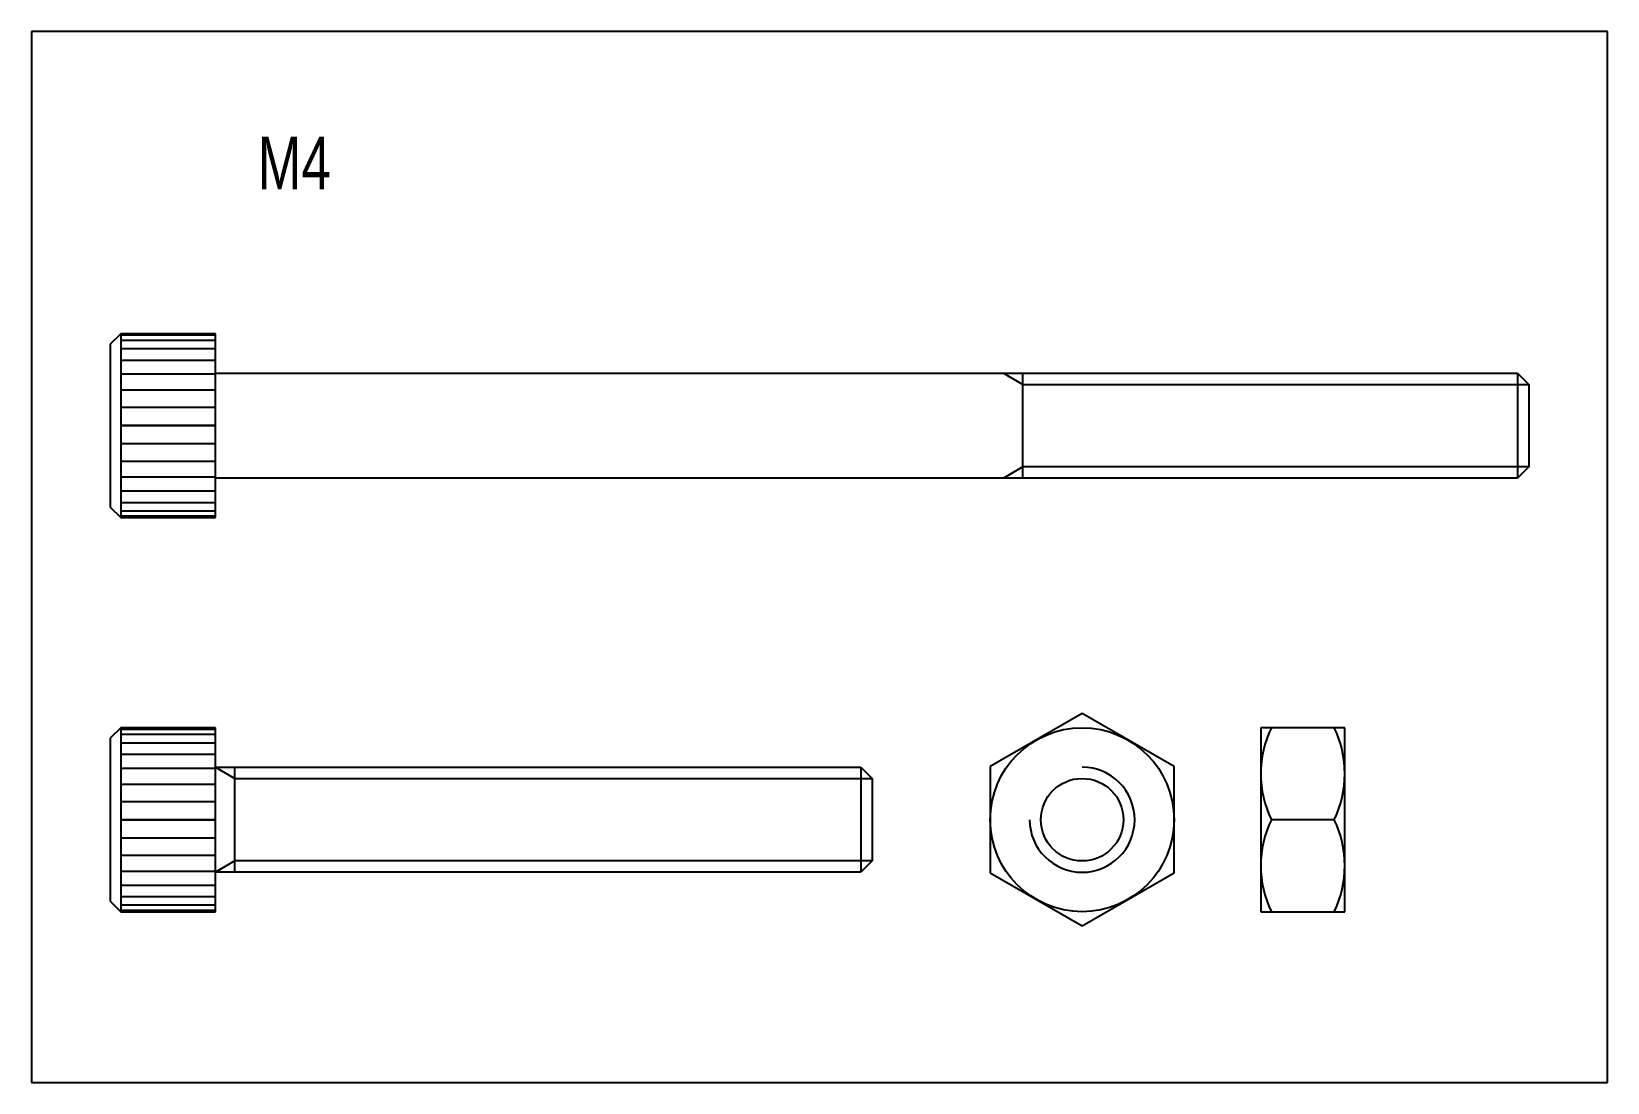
# Model space of a CAD drawing. Header units: millimetres. Extents: x 0 to 60, y 0 to 40.
import ezdxf

# ---------------------------------------------------------------- set-up
doc = ezdxf.new("R2010")
doc.units = ezdxf.units.MM
doc.layers.get('0').update_dxf_attribs({"linetype": 'CONTINUOUS', "lineweight": 25, "true_color": 0x000000})
doc.layers.add('NULL', color=4, linetype='CONTINUOUS', true_color=0x00ffff)
doc.styles.get("Standard").update_dxf_attribs({"font": 'txt', "width": 0.75})

# ---------------------------------------------------------------- blocks, each defined once
blk = doc.blocks.new('M4x50_DIN912_f-0')
at = {"layer": 'NULL', "color": 4, "linetype": 'CONTINUOUS', "true_color": 0x00ffff}
for p, q in [((-3.1, 4), (-3.5, 3.6)), ((-3.5, 3.6), (-3.5, 0)), ((3.1, 4), (-3.1, 4)), ((3.5, 3.6), (3.1, 4)), ((3.5, 0), (3.5, 3.6)), ((-3.5, 0), (3.5, 0)), ((-2, -49.5705), (-2, 0)), ((2, 0), (2, -49.5705)), ((-2, -30.743916), (2, -30.743916)), ((-1.5705, -50), (-2, -49.5705)), ((2, -49.5705), (-2, -49.5705)), ((2, -49.5705), (1.5705, -50)), ((1.5705, -50), (-1.5705, -50))]:
    blk.add_line(p, q, dxfattribs=at)
at = {"layer": 'NULL', "color": 2, "linetype": 'CONTINUOUS', "true_color": 0xffff00}
for p, q in [((3.5, 3.6), (-3.5, 3.6)), ((-3.437656, 3.6), (-3.437656, 0)), ((-3.241921, 3.6), (-3.241921, 0)), ((-2.920274, 3.6), (-2.920274, 0)), ((-2.485207, 3.6), (-2.485207, 0)), ((-1.953618, 3.6), (-1.953618, 0)), ((-1.346154, 3.6), (-1.346154, 0)), ((-0.686406, 3.6), (-0.686406, 0)), ((0, 0), (0, 3.6)), ((0, 3.6), (0, 0)), ((0.686406, 0), (0.686406, 3.6)), ((1.346154, 0), (1.346154, 3.6)), ((1.953618, 0), (1.953618, 3.6)), ((2.485207, 0), (2.485207, 3.6)), ((2.920274, 0), (2.920274, 3.6)), ((3.241921, 0), (3.241921, 3.6)), ((3.437656, 0), (3.437656, 3.6)), ((-1.5705, -30.743916), (-2, -30)), ((2, -30), (1.5705, -30.743916)), ((-1.5705, -50), (-1.5705, -30.743916)), ((1.5705, -30.743916), (1.5705, -50))]:
    blk.add_line(p, q, dxfattribs=at)
blk = doc.blocks.new('M4x25_DIN912_f-0')
at = {"layer": 'NULL', "color": 4, "linetype": 'CONTINUOUS', "true_color": 0x00ffff}
for p, q in [((-3.1, 4), (-3.5, 3.6)), ((-3.5, 3.6), (-3.5, 0)), ((3.1, 4), (-3.1, 4)), ((3.5, 3.6), (3.1, 4)), ((3.5, 0), (3.5, 3.6)), ((-3.5, 0), (3.5, 0)), ((-2, -24.5705), (-2, 0)), ((2, 0), (2, -24.5705)), ((-2, -0.743916), (2, -0.743916)), ((-1.5705, -25), (-2, -24.5705)), ((2, -24.5705), (-2, -24.5705)), ((2, -24.5705), (1.5705, -25)), ((1.5705, -25), (-1.5705, -25))]:
    blk.add_line(p, q, dxfattribs=at)
at = {"layer": 'NULL', "color": 2, "linetype": 'CONTINUOUS', "true_color": 0xffff00}
for p, q in [((3.5, 3.6), (-3.5, 3.6)), ((-3.437656, 3.6), (-3.437656, 0)), ((-3.241921, 3.6), (-3.241921, 0)), ((-2.920274, 3.6), (-2.920274, 0)), ((-2.485207, 3.6), (-2.485207, 0)), ((-1.953618, 3.6), (-1.953618, 0)), ((-1.346154, 3.6), (-1.346154, 0)), ((-0.686406, 3.6), (-0.686406, 0)), ((0, 0), (0, 3.6)), ((0, 3.6), (0, 0)), ((0.686406, 0), (0.686406, 3.6)), ((1.346154, 0), (1.346154, 3.6)), ((1.953618, 0), (1.953618, 3.6)), ((2.485207, 0), (2.485207, 3.6)), ((2.920274, 0), (2.920274, 3.6)), ((3.241921, 0), (3.241921, 3.6)), ((3.437656, 0), (3.437656, 3.6)), ((-1.5705, -0.743916), (-2, 0)), ((2, 0), (1.5705, -0.743916)), ((-1.5705, -25), (-1.5705, -0.743916)), ((1.5705, -0.743916), (1.5705, -25))]:
    blk.add_line(p, q, dxfattribs=at)
blk = doc.blocks.new('M4_DIN934_t-0')
at = {"layer": 'NULL', "color": 4, "linetype": 'CONTINUOUS', "true_color": 0x00ffff}
for p, q in [((-2.020726, 3.5), (-4.041452, 0)), ((2.020726, 3.5), (-2.020726, 3.5)), ((4.041452, 0), (2.020726, 3.5)), ((-4.041452, 0), (-2.020726, -3.5)), ((2.020726, -3.5), (4.041452, 0)), ((-2.020726, -3.5), (2.020726, -3.5))]:
    blk.add_line(p, q, dxfattribs=at)
for radius in [3.5, 1.5705]:
    blk.add_circle((0, 0), radius, dxfattribs=at)
at = {"layer": 'NULL', "color": 2, "linetype": 'CONTINUOUS', "true_color": 0xffff00}
blk.add_arc((0, 0), 2, 90, 0, dxfattribs=at)
blk = doc.blocks.new('M4_DIN934_l-0')
at = {"layer": 'NULL', "color": 4, "linetype": 'CONTINUOUS', "true_color": 0x00ffff}
for p, q in [((3.5, 3.2), (-3.5, 3.2)), ((-3.5, 3.2), (-3.5, 0)), ((3.5, 0), (3.5, 3.2)), ((0, 0.403126), (0, 2.796874)), ((-3.5, 0), (3.5, 0))]:
    blk.add_line(p, q, dxfattribs=at)
for centre, start, end in [((-1.75, -0.8), 64.05552, 115.94448), ((1.75, -0.8), 64.05552, 115.94448), ((-1.75, 4), 244.05552, 295.94448), ((1.75, 4), 244.05552, 295.94448)]:
    blk.add_arc(centre, 4, start, end, dxfattribs=at)

msp = doc.modelspace()

# ---------------------------------------------------------------- linework, layer by layer
for p, q in [((60, 40), (0, 40)), ((0, 40), (0, 0)), ((60, 0), (60, 40)), ((0, 0), (60, 0))]:
    msp.add_line(p, q)

# ---------------------------------------------------------------- block references
at = {"rotation": 90}
for name, p in [('M4x50_DIN912_f-0', (7, 25)), ('M4_DIN934_t-0', (40, 10)), ('M4x25_DIN912_f-0', (7, 10)), ('M4_DIN934_l-0', (50, 10))]:
    msp.add_blockref(name, p, dxfattribs=at)

# ---------------------------------------------------------------- texts
at = {"insert": (10, 35), "char_height": 2, "width": 100, "attachment_point": 5}
msp.add_mtext('M4', dxfattribs=at)

doc.saveas('drawing.dxf')
